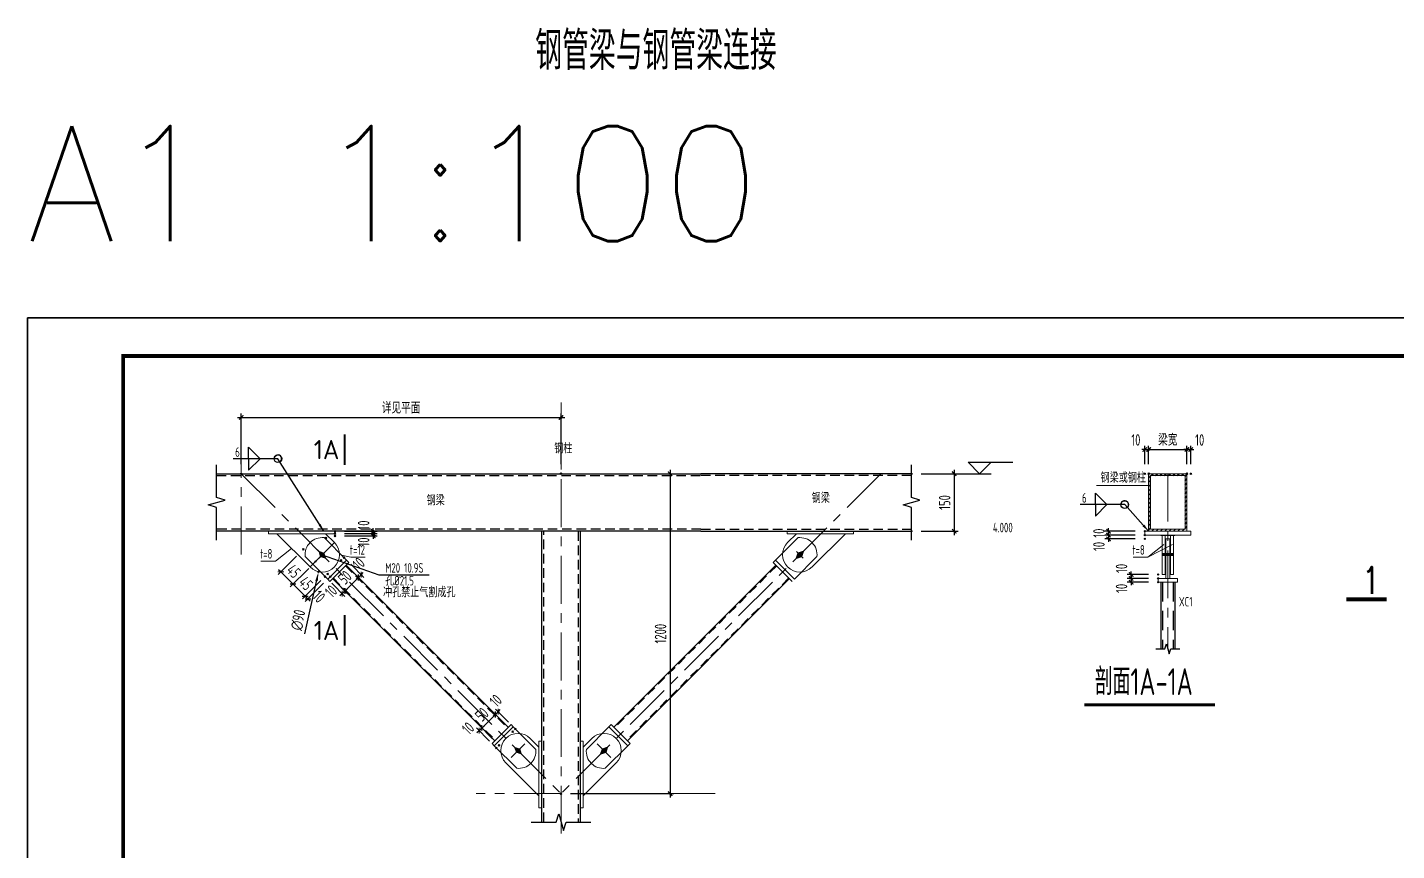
# Model space of a CAD drawing. Extents: x 498328 to 716449, y -893371 to -467753.
# Drawn here: x 526627 to 562363, y -776390 to -754907 of the extents above; entities that cross this region are included whole.
import ezdxf
from ezdxf.enums import TextEntityAlignment as Align

# ---------------------------------------------------------------- set-up
doc = ezdxf.new("R2010")
doc.units = 0
doc.header["$LTSCALE"] = 1000
doc.header["$PDMODE"] = 35
doc.header["$PDSIZE"] = 20
for name, pattern in [('2', [0.375, 0.25, -0.125]), ('CENTER', [2, 1.25, -0.25, 0.25, -0.25]), ('DASHED', [0.75, 0.5, -0.25])]:
    doc.linetypes.add(name, pattern=pattern)
doc.layers.get('0').update_dxf_attribs({"linetype": 'CONTINUOUS'})
for name, color, linetype in [('1轮廓实线层', 7, 'CONTINUOUS'), ('AXIS', 251, 'CENTER'), ('DIM', 3, 'CONTINUOUS'), ('DIM_LEAD', 3, 'CONTINUOUS'), ('HATCH', 252, 'CONTINUOUS'), ('NUM', 7, 'CONTINUOUS'), ('PUB_TEXT', 7, 'CONTINUOUS'), ('PUB_TITLE', 4, 'CONTINUOUS'), ('SD_NAME_TOPC', 7, 'CONTINUOUS'), ('STGJ_BOLT_THIN', 9, 'CONTINUOUS'), ('STXT_HF', 7, 'CONTINUOUS'), ('STXT_XG_END_THIN', 2, 'CONTINUOUS'), ('STXT_XG_THIN', 2, 'CONTINUOUS'), ('STXT_XG_TNDSH', 6, 'DASHED'), ('THICK', 6, 'CONTINUOUS'), ('THIN', 7, 'CONTINUOUS')]:
    doc.layers.add(name, color=color, linetype=linetype)
doc.layers.add('22', color=7, linetype='CONTINUOUS', plot=False)
doc.layers.add('STXT_HF_TEXT', color=7, linetype='CONTINUOUS', lineweight=0)
doc.layers.add('钢梁', color=141, linetype='CONTINUOUS', lineweight=18)
doc.layers.add('yichutu', color=7, linetype='CONTINUOUS', true_color=0xffffff, plot=False)
doc.styles.add('HZTXT', font='txt.shx', dxfattribs={"bigfont": 'HZTXT'})
doc.styles.get("Standard").update_dxf_attribs({"font": 'txt', "width": 0.75})
doc.styles.add('TSSD-REIN', font='tssdeng.shx', dxfattribs={"width": 0.7, "bigfont": 'tssdchn.shx'})
doc.styles.add('TSSD_DIMENSION', font='Tssdeng.shx', dxfattribs={"width": 0.7, "bigfont": 'hztxt.shx'})
doc.styles.add('TSSD_LABEL', font='Tssdeng.shx', dxfattribs={"width": 0.7, "bigfont": 'hztxt.shx'})
doc.styles.add('TSSD_NORM', font='Tssdeng.shx', dxfattribs={"width": 0.7, "bigfont": 'hztxt.shx'})
doc.styles.add('TSSD_REIN', font='Tssdeng.shx', dxfattribs={"width": 0.7, "bigfont": 'hztxt.shx'})
doc.dimstyles.new('TSAN_10_100', dxfattribs={"dimtxt": 300, "dimasz": 100, "dimexe": 50, "dimexo": 250, "dimgap": 100, "dimtad": 2, "dimlfac": 0.1, "dimzin": 0, "dimdsep": 46, "dimtxsty": 'TSSD_DIMENSION', "dimblk": 'CLOSEDBLANK', "dimblk1": 'CLOSEDBLANK', "dimblk2": 'CLOSEDBLANK', "dimcen": 0, "dimdle": 100, "dimclrt": 7, "dimadec": 0, "dimazin": 0, "dimtfac": 1, "dimtdec": 0, "dimtix": 1, "dimtmove": 2, "dimatfit": 3, "dimldrblk": 'CLOSEDBLANK', "dimfxl": 0, "dimtolj": 1, "dimtzin": 0, "dimarcsym": 0})
doc.dimstyles.new('TSSD_10_100', dxfattribs={"dimtxt": 300, "dimasz": 80, "dimexe": 100, "dimexo": 250, "dimgap": 100, "dimtad": 1, "dimdec": 0, "dimlfac": 0.1, "dimzin": 0, "dimdsep": 46, "dimtxsty": 'TSSD_DIMENSION', "dimblk": 'ARCHTICK', "dimcen": 0, "dimdle": 100, "dimclrt": 7, "dimadec": 0, "dimazin": 0, "dimtfac": 1, "dimtdec": 0, "dimtix": 1, "dimtmove": 2, "dimatfit": 3, "dimldrblk": 'ARCHTICK', "dimfxl": 0, "dimtolj": 1, "dimtzin": 0, "dimarcsym": 0})
doc.dimstyles.new('TSSD_LEADER_STYLE_200.0', dxfattribs={"dimtxt": 0.18, "dimasz": 200, "dimexe": 0.18, "dimexo": 0.0625, "dimgap": 0.09, "dimtad": 0, "dimtih": 1, "dimtoh": 1, "dimdec": 4, "dimzin": 0, "dimdsep": 46, "dimtxsty": 'Standard', "dimcen": 0.09, "dimadec": 0, "dimazin": 0, "dimtfac": 1, "dimtdec": 4, "dimtofl": 0, "dimtmove": 0, "dimatfit": 3, "dimfxl": 0, "dimtolj": 1, "dimtzin": 0, "dimarcsym": 0})

# ---------------------------------------------------------------- blocks, each defined once
blk = doc.blocks.new('_ARCHTICK')
at = {"color": 0, "const_width": 0.4}
blk.add_lwpolyline([(-0.71, -0.71), (0.71, 0.71)], dxfattribs=at)
blk = doc.blocks.new('*D316')
at = {"layer": '22', "color": 0, "transparency": 16777216}
for p in [(549703, -766555), (549703, -768055), (550817, -768055)]:
    blk.add_point(p, dxfattribs=at)
at = {"layer": 'DIM', "color": 0, "lineweight": -2, "transparency": 16777216}
for p, q in [((550817, -766455), (550817, -768155)), ((549953, -766555), (550917, -766555)), ((549953, -768055), (550917, -768055))]:
    blk.add_line(p, q, dxfattribs=at)
at = {"layer": 'DIM', "color": 0, "lineweight": -2, "transparency": 16777216, "xscale": 80, "yscale": 80, "zscale": 80}
for p, rotation in [((550817, -766555), 90), ((550817, -768055), 270)]:
    blk.add_blockref('_ARCHTICK', p, dxfattribs=dict(at, rotation=rotation))
at = {"layer": 'DIM', "color": 7, "transparency": 16777216, "insert": (550567, -767305), "char_height": 300, "attachment_point": 5, "rotation": 90, "style": 'TSSD_DIMENSION'}
blk.add_mtext('\\A1;150', dxfattribs=at)
blk = doc.blocks.new('*D321')
at = {"layer": '22', "color": 0, "transparency": 16777216}
for p in [(540556, -766555), (540556, -774903), (543402, -774903)]:
    blk.add_point(p, dxfattribs=at)
at = {"layer": 'DIM', "color": 0, "lineweight": -2, "transparency": 16777216}
for p, q in [((543402, -766455), (543402, -775003)), ((540806, -766555), (543502, -766555)), ((540806, -774903), (543502, -774903))]:
    blk.add_line(p, q, dxfattribs=at)
at = {"layer": 'DIM', "color": 0, "lineweight": -2, "transparency": 16777216, "xscale": 80, "yscale": 80, "zscale": 80}
for p, rotation in [((543402, -766555), 90), ((543402, -774903), 270)]:
    blk.add_blockref('_ARCHTICK', p, dxfattribs=dict(at, rotation=rotation))
at = {"layer": 'DIM', "color": 7, "transparency": 16777216, "insert": (543152, -770729), "char_height": 300, "attachment_point": 5, "rotation": 90, "style": 'TSSD_DIMENSION'}
blk.add_mtext('\\A1;1200', dxfattribs=at)
blk = doc.blocks.new('*D322')
at = {"layer": '22', "color": 0, "transparency": 16777216}
for p in [(534394, -769236), (534465, -769166), (534914, -769615)]:
    blk.add_point(p, dxfattribs=at)
at = {"layer": 'DIM', "color": 0, "lineweight": -2, "transparency": 16777216}
for p, q in [((534641, -769342), (534984, -769685)), ((534571, -769413), (534914, -769756)), ((534843, -769685), (534786, -769742)), ((534843, -769685), (534914, -769615)), ((534914, -769615), (534970, -769558))]:
    blk.add_line(p, q, dxfattribs=at)
at = {"layer": 'DIM', "color": 0, "lineweight": -2, "transparency": 16777216, "xscale": 80, "yscale": 80, "zscale": 80}
for p, rotation in [((534843, -769685), 45.00000000004717), ((534914, -769615), 225.0000000000472)]:
    blk.add_blockref('_ARCHTICK', p, dxfattribs=dict(at, rotation=rotation))
at = {"layer": 'DIM', "color": 7, "transparency": 16777216, "insert": (534552, -769623), "char_height": 300, "attachment_point": 5, "rotation": 45, "style": 'TSSD_DIMENSION'}
blk.add_mtext('\\A1;10', dxfattribs=at)
blk = doc.blocks.new('*D323')
at = {"layer": '22', "color": 0, "transparency": 16777216}
for p in [(534818, -768812), (534465, -769166), (535267, -769261)]:
    blk.add_point(p, dxfattribs=at)
at = {"layer": 'DIM', "color": 0, "lineweight": -2, "transparency": 16777216}
for p, q in [((534995, -768989), (535338, -769332)), ((534641, -769342), (534984, -769685)), ((534843, -769685), (535338, -769190))]:
    blk.add_line(p, q, dxfattribs=at)
at = {"layer": 'DIM', "color": 0, "lineweight": -2, "transparency": 16777216, "xscale": 80, "yscale": 80, "zscale": 80}
for p, rotation in [((535267, -769261), 45.00000000001886), ((534914, -769615), 225.0000000000188)]:
    blk.add_blockref('_ARCHTICK', p, dxfattribs=dict(at, rotation=rotation))
at = {"layer": 'DIM', "color": 7, "transparency": 16777216, "insert": (534914, -769261), "char_height": 300, "attachment_point": 5, "rotation": 45, "style": 'TSSD_DIMENSION'}
blk.add_mtext('\\A1;50', dxfattribs=at)
blk = doc.blocks.new('*D324')
at = {"layer": '22', "color": 0, "transparency": 16777216}
for p in [(534818, -768812), (534889, -768741), (535338, -769190)]:
    blk.add_point(p, dxfattribs=at)
at = {"layer": 'DIM', "color": 0, "lineweight": -2, "transparency": 16777216}
for p, q in [((534995, -768989), (535338, -769332)), ((535066, -768918), (535409, -769261)), ((535267, -769261), (535211, -769318)), ((535267, -769261), (535338, -769190)), ((535338, -769190), (535395, -769134))]:
    blk.add_line(p, q, dxfattribs=at)
at = {"layer": 'DIM', "color": 0, "lineweight": -2, "transparency": 16777216, "xscale": 80, "yscale": 80, "zscale": 80}
for p, rotation in [((535267, -769261), 45), ((535338, -769190), 225)]:
    blk.add_blockref('_ARCHTICK', p, dxfattribs=dict(at, rotation=rotation))
at = {"layer": 'DIM', "color": 7, "transparency": 16777216, "insert": (535275, -768900), "char_height": 300, "attachment_point": 5, "rotation": 45, "style": 'TSSD_DIMENSION'}
blk.add_mtext('\\A1;10', dxfattribs=at)
blk = doc.blocks.new('*D326')
at = {"layer": '22', "color": 0, "transparency": 16777216}
for p in [(538489, -773190), (538938, -773639), (538868, -773710)]:
    blk.add_point(p, dxfattribs=at)
at = {"layer": 'DIM', "color": 0, "lineweight": -2, "transparency": 16777216}
for p, q in [((538691, -773533), (538348, -773190)), ((538419, -773261), (538362, -773317)), ((538762, -773462), (538419, -773119)), ((538419, -773261), (538489, -773190)), ((538489, -773190), (538546, -773134))]:
    blk.add_line(p, q, dxfattribs=at)
at = {"layer": 'DIM', "color": 0, "lineweight": -2, "transparency": 16777216, "xscale": 80, "yscale": 80, "zscale": 80}
for p, rotation in [((538419, -773261), 45.00000000004717), ((538489, -773190), 225.0000000000472)]:
    blk.add_blockref('_ARCHTICK', p, dxfattribs=dict(at, rotation=rotation))
at = {"layer": 'DIM', "color": 7, "transparency": 16777216, "insert": (538128, -773198), "char_height": 300, "attachment_point": 5, "rotation": 45, "style": 'TSSD_DIMENSION'}
blk.add_mtext('\\A1;10', dxfattribs=at)
blk = doc.blocks.new('*D327')
at = {"layer": '22', "color": 0, "transparency": 16777216}
for p in [(538843, -772837), (539292, -773286), (538938, -773639)]:
    blk.add_point(p, dxfattribs=at)
at = {"layer": 'DIM', "color": 0, "lineweight": -2, "transparency": 16777216}
for p, q in [((538419, -773261), (538914, -772766)), ((539115, -773109), (538772, -772766)), ((538762, -773462), (538419, -773119))]:
    blk.add_line(p, q, dxfattribs=at)
at = {"layer": 'DIM', "color": 0, "lineweight": -2, "transparency": 16777216, "xscale": 80, "yscale": 80, "zscale": 80}
for p, rotation in [((538843, -772837), 45.00000000003773), ((538489, -773190), 225.0000000000377)]:
    blk.add_blockref('_ARCHTICK', p, dxfattribs=dict(at, rotation=rotation))
at = {"layer": 'DIM', "color": 7, "transparency": 16777216, "insert": (538489, -772837), "char_height": 300, "attachment_point": 5, "rotation": 45, "style": 'TSSD_DIMENSION'}
blk.add_mtext('\\A1;50', dxfattribs=at)
blk = doc.blocks.new('*D325')
at = {"layer": '22', "color": 0, "transparency": 16777216}
for p in [(538914, -772766), (539292, -773286), (539363, -773215)]:
    blk.add_point(p, dxfattribs=at)
at = {"layer": 'DIM', "color": 0, "lineweight": -2, "transparency": 16777216}
for p, q in [((539115, -773109), (538772, -772766)), ((538843, -772837), (538786, -772893)), ((539186, -773038), (538843, -772695)), ((538843, -772837), (538914, -772766)), ((538914, -772766), (538970, -772709))]:
    blk.add_line(p, q, dxfattribs=at)
at = {"layer": 'DIM', "color": 0, "lineweight": -2, "transparency": 16777216, "xscale": 80, "yscale": 80, "zscale": 80}
for p, rotation in [((538843, -772837), 45), ((538914, -772766), 225)]:
    blk.add_blockref('_ARCHTICK', p, dxfattribs=dict(at, rotation=rotation))
at = {"layer": 'DIM', "color": 7, "transparency": 16777216, "insert": (538851, -772475), "char_height": 300, "attachment_point": 5, "rotation": 45, "style": 'TSSD_DIMENSION'}
blk.add_mtext('\\A1;10', dxfattribs=at)
blk = doc.blocks.new('*D328')
at = {"layer": '22', "color": 0, "transparency": 16777216}
for p in [(534655, -768119), (534655, -768176), (535654, -768119)]:
    blk.add_point(p, dxfattribs=at)
at = {"layer": 'DIM', "color": 0, "lineweight": -2, "transparency": 16777216}
for p, q in [((534905, -768119), (535754, -768119)), ((534905, -768176), (535754, -768176)), ((535654, -768119), (535654, -768039)), ((535654, -768176), (535654, -768119)), ((535654, -768176), (535654, -768256))]:
    blk.add_line(p, q, dxfattribs=at)
at = {"layer": 'DIM', "color": 0, "lineweight": -2, "transparency": 16777216, "xscale": 80, "yscale": 80, "zscale": 80}
for p, rotation in [((535654, -768119), 270), ((535654, -768176), 90)]:
    blk.add_blockref('_ARCHTICK', p, dxfattribs=dict(at, rotation=rotation))
at = {"layer": 'DIM', "color": 7, "transparency": 16777216, "insert": (535404, -768337), "char_height": 300, "attachment_point": 5, "rotation": 90, "style": 'TSSD_DIMENSION'}
blk.add_mtext('\\A1;10', dxfattribs=at)
blk = doc.blocks.new('*D329')
at = {"layer": '22', "color": 0, "transparency": 16777216}
for p in [(540556, -765086), (532208, -766555), (540556, -766555)]:
    blk.add_point(p, dxfattribs=at)
at = {"layer": 'DIM', "color": 0, "lineweight": -2, "transparency": 16777216}
for p, q in [((532108, -765086), (540656, -765086)), ((532208, -766305), (532208, -764986)), ((540556, -766305), (540556, -764986))]:
    blk.add_line(p, q, dxfattribs=at)
at = {"layer": 'DIM', "color": 0, "lineweight": -2, "transparency": 16777216, "xscale": 80, "yscale": 80, "zscale": 80, "rotation": 180}
blk.add_blockref('_ARCHTICK', (532208, -765086), dxfattribs=at)
at = {"layer": 'DIM', "color": 0, "lineweight": -2, "transparency": 16777216, "xscale": 80, "yscale": 80, "zscale": 80}
blk.add_blockref('_ARCHTICK', (540556, -765086), dxfattribs=at)
at = {"layer": 'DIM', "color": 7, "transparency": 16777216, "insert": (536382, -764836), "char_height": 300, "attachment_point": 5, "style": 'TSSD_DIMENSION'}
blk.add_mtext('\\A1;详见平面', dxfattribs=at)
blk = doc.blocks.new('*D330')
at = {"layer": '22', "color": 0, "transparency": 16777216}
for p in [(533828, -768529), (534146, -768847), (533560, -769434)]:
    blk.add_point(p, dxfattribs=at)
at = {"layer": 'DIM', "color": 0, "lineweight": -2, "transparency": 16777216}
for p, q in [((533651, -768706), (533171, -769186)), ((533970, -769024), (533489, -769504)), ((533242, -769116), (533185, -769059)), ((533242, -769116), (533560, -769434)), ((533560, -769434), (533617, -769490))]:
    blk.add_line(p, q, dxfattribs=at)
at = {"layer": 'DIM', "color": 0, "lineweight": -2, "transparency": 16777216, "xscale": 80, "yscale": 80, "zscale": 80}
for p, rotation in [((533242, -769116), 314.9999999999895), ((533560, -769434), 134.9999999999895)]:
    blk.add_blockref('_ARCHTICK', p, dxfattribs=dict(at, rotation=rotation))
at = {"layer": 'DIM', "color": 7, "transparency": 16777216, "insert": (533578, -769098), "char_height": 300, "attachment_point": 5, "rotation": 315, "style": 'TSSD_DIMENSION'}
blk.add_mtext('\\A1;45', dxfattribs=at)
blk = doc.blocks.new('*D331')
at = {"layer": '22', "color": 0, "transparency": 16777216}
for p in [(534146, -768847), (534465, -769166), (533878, -769752)]:
    blk.add_point(p, dxfattribs=at)
at = {"layer": 'DIM', "color": 0, "lineweight": -2, "transparency": 16777216}
for p, q in [((533970, -769024), (533489, -769504)), ((533560, -769434), (533503, -769377)), ((534288, -769342), (533808, -769823)), ((533560, -769434), (533878, -769752)), ((533878, -769752), (533935, -769809))]:
    blk.add_line(p, q, dxfattribs=at)
at = {"layer": 'DIM', "color": 0, "lineweight": -2, "transparency": 16777216, "xscale": 80, "yscale": 80, "zscale": 80}
for p, rotation in [((533560, -769434), 314.9999999996255), ((533878, -769752), 134.9999999996255)]:
    blk.add_blockref('_ARCHTICK', p, dxfattribs=dict(at, rotation=rotation))
at = {"layer": 'DIM', "color": 7, "transparency": 16777216, "insert": (533896, -769416), "char_height": 300, "attachment_point": 5, "rotation": 315, "style": 'TSSD_DIMENSION'}
blk.add_mtext('\\A1;45', dxfattribs=at)
blk = doc.blocks.new('_CLOSEDBLANK')
at = {"color": 0}
blk.add_lwpolyline([(0, 0, 0, 0.658, 0), (-2.5, 0, 0.658, 0.658, 0)], format="xyseb", dxfattribs=at)
blk = doc.blocks.new('*D332')
at = {"layer": '22', "color": 0, "transparency": 16777216}
for p in [(534420, -768231), (534227, -769110)]:
    blk.add_point(p, dxfattribs=at)
at = {"layer": 'DIM', "color": 0, "lineweight": -2, "transparency": 16777216}
blk.add_line((533871, -770733), (534205, -769208), dxfattribs=at)
at = {"layer": 'DIM', "color": 0, "lineweight": -2, "transparency": 16777216, "xscale": 100, "yscale": 100, "zscale": 100, "rotation": 77.62754413371873}
blk.add_blockref('_CLOSEDBLANK', (534227, -769110), dxfattribs=at)
at = {"layer": 'DIM', "color": 7, "transparency": 16777216, "insert": (533694, -770373), "char_height": 300, "attachment_point": 5, "rotation": 77.6275, "style": 'TSSD_DIMENSION'}
blk.add_mtext('\\A1;∅90', dxfattribs=at)
blk = doc.blocks.new('*D333')
at = {"layer": '22', "color": 0, "transparency": 16777216}
for p in [(534655, -768055), (534655, -768119), (535654, -768055)]:
    blk.add_point(p, dxfattribs=at)
at = {"layer": 'DIM', "color": 0, "lineweight": -2, "transparency": 16777216}
for p, q in [((534905, -768055), (535754, -768055)), ((534905, -768119), (535754, -768119)), ((535654, -768055), (535654, -767975)), ((535654, -768119), (535654, -768055)), ((535654, -768119), (535654, -768199))]:
    blk.add_line(p, q, dxfattribs=at)
at = {"layer": 'DIM', "color": 0, "lineweight": -2, "transparency": 16777216, "xscale": 80, "yscale": 80, "zscale": 80}
for p, rotation in [((535654, -768055), 270), ((535654, -768119), 90)]:
    blk.add_blockref('_ARCHTICK', p, dxfattribs=dict(at, rotation=rotation))
at = {"layer": 'DIM', "color": 7, "transparency": 16777216, "insert": (535404, -767894), "char_height": 300, "attachment_point": 5, "rotation": 90, "style": 'TSSD_DIMENSION'}
blk.add_mtext('\\A1;10', dxfattribs=at)
blk = doc.blocks.new('*D334')
at = {"layer": '22', "color": 0, "transparency": 16777216}
for p in [(534465, -769166), (534535, -769236), (533949, -769823)]:
    blk.add_point(p, dxfattribs=at)
at = {"layer": 'DIM', "color": 0, "lineweight": -2, "transparency": 16777216}
for p, q in [((534288, -769342), (533808, -769823)), ((533878, -769752), (533822, -769695)), ((534359, -769413), (533878, -769893)), ((533878, -769752), (533949, -769823)), ((533949, -769823), (534006, -769879))]:
    blk.add_line(p, q, dxfattribs=at)
at = {"layer": 'DIM', "color": 0, "lineweight": -2, "transparency": 16777216, "xscale": 80, "yscale": 80, "zscale": 80}
for p, rotation in [((533878, -769752), 314.9999999996255), ((533949, -769823), 134.9999999996255)]:
    blk.add_blockref('_ARCHTICK', p, dxfattribs=dict(at, rotation=rotation))
at = {"layer": 'DIM', "color": 7, "transparency": 16777216, "insert": (534240, -769760), "char_height": 300, "attachment_point": 5, "rotation": 315, "style": 'TSSD_DIMENSION'}
blk.add_mtext('\\A1;10', dxfattribs=at)
blk = doc.blocks.new('_WELD003')
at = {"color": 0, "linetype": 'ByBlock'}
blk.add_circle((0, 0), 0.5, dxfattribs=at)
blk = doc.blocks.new('_WELD004')
at = {"color": 0, "linetype": 'ByBlock'}
for p, q in [((0, 1), (1, 0)), ((0, 0), (0, 1))]:
    blk.add_line(p, q, dxfattribs=at)
blk = doc.blocks.new('*D337')
at = {"layer": '22', "color": 0, "transparency": 16777216}
for p in [(554844, -768155), (555791, -768055), (555791, -768155)]:
    blk.add_point(p, dxfattribs=at)
at = {"layer": 'DIM', "color": 0, "lineweight": -2, "transparency": 16777216}
for p, q in [((555541, -768055), (554744, -768055)), ((555541, -768155), (554744, -768155)), ((554844, -768055), (554844, -767975)), ((554844, -768055), (554844, -768155)), ((554844, -768155), (554844, -768235))]:
    blk.add_line(p, q, dxfattribs=at)
at = {"layer": 'DIM', "color": 0, "lineweight": -2, "transparency": 16777216, "xscale": 80, "yscale": 80, "zscale": 80}
for p, rotation in [((554844, -768055), 270), ((554844, -768155), 90)]:
    blk.add_blockref('_ARCHTICK', p, dxfattribs=dict(at, rotation=rotation))
at = {"layer": 'DIM', "color": 7, "transparency": 16777216, "insert": (554594, -768105), "char_height": 300, "attachment_point": 5, "rotation": 90, "style": 'TSSD_DIMENSION'}
blk.add_mtext('\\A1;10', dxfattribs=at)
blk = doc.blocks.new('*D338')
at = {"layer": '22', "color": 0, "transparency": 16777216}
for p in [(554844, -768255), (555791, -768155), (555791, -768255)]:
    blk.add_point(p, dxfattribs=at)
at = {"layer": 'DIM', "color": 0, "lineweight": -2, "transparency": 16777216}
for p, q in [((555541, -768155), (554744, -768155)), ((555541, -768255), (554744, -768255)), ((554844, -768155), (554844, -768075)), ((554844, -768155), (554844, -768255)), ((554844, -768255), (554844, -768335))]:
    blk.add_line(p, q, dxfattribs=at)
at = {"layer": 'DIM', "color": 0, "lineweight": -2, "transparency": 16777216, "xscale": 80, "yscale": 80, "zscale": 80}
for p, rotation in [((554844, -768155), 270), ((554844, -768255), 90)]:
    blk.add_blockref('_ARCHTICK', p, dxfattribs=dict(at, rotation=rotation))
at = {"layer": 'DIM', "color": 7, "transparency": 16777216, "insert": (554594, -768452), "char_height": 300, "attachment_point": 5, "rotation": 90, "style": 'TSSD_DIMENSION'}
blk.add_mtext('\\A1;10', dxfattribs=at)
blk = doc.blocks.new('*D339')
at = {"layer": '22', "color": 0, "transparency": 16777216}
for p in [(556891, -765923), (555891, -766555), (556891, -766555)]:
    blk.add_point(p, dxfattribs=at)
at = {"layer": 'DIM', "color": 0, "lineweight": -2, "transparency": 16777216}
for p, q in [((555891, -766305), (555891, -765823)), ((556891, -766305), (556891, -765823)), ((555791, -765923), (556991, -765923))]:
    blk.add_line(p, q, dxfattribs=at)
at = {"layer": 'DIM', "color": 0, "lineweight": -2, "transparency": 16777216, "xscale": 80, "yscale": 80, "zscale": 80, "rotation": 180}
blk.add_blockref('_ARCHTICK', (555891, -765923), dxfattribs=at)
at = {"layer": 'DIM', "color": 0, "lineweight": -2, "transparency": 16777216, "xscale": 80, "yscale": 80, "zscale": 80}
blk.add_blockref('_ARCHTICK', (556891, -765923), dxfattribs=at)
at = {"layer": 'DIM', "color": 7, "transparency": 16777216, "insert": (556391, -765673), "char_height": 300, "attachment_point": 5, "style": 'TSSD_DIMENSION'}
blk.add_mtext('\\A1;梁宽', dxfattribs=at)
blk = doc.blocks.new('*D340')
at = {"layer": '22', "color": 0, "transparency": 16777216}
for p in [(555891, -765923), (555791, -766555), (555891, -766555)]:
    blk.add_point(p, dxfattribs=at)
at = {"layer": 'DIM', "color": 0, "lineweight": -2, "transparency": 16777216}
for p, q in [((555791, -766305), (555791, -765823)), ((555891, -766305), (555891, -765823)), ((555791, -765923), (555711, -765923)), ((555791, -765923), (555891, -765923)), ((555891, -765923), (555971, -765923))]:
    blk.add_line(p, q, dxfattribs=at)
at = {"layer": 'DIM', "color": 0, "lineweight": -2, "transparency": 16777216, "xscale": 80, "yscale": 80, "zscale": 80}
blk.add_blockref('_ARCHTICK', (555791, -765923), dxfattribs=at)
at = {"layer": 'DIM', "color": 0, "lineweight": -2, "transparency": 16777216, "xscale": 80, "yscale": 80, "zscale": 80, "rotation": 180}
blk.add_blockref('_ARCHTICK', (555891, -765923), dxfattribs=at)
at = {"layer": 'DIM', "color": 7, "transparency": 16777216, "insert": (555558, -765673), "char_height": 300, "attachment_point": 5, "style": 'TSSD_DIMENSION'}
blk.add_mtext('\\A1;10', dxfattribs=at)
blk = doc.blocks.new('*D341')
at = {"layer": '22', "color": 0, "transparency": 16777216}
for p in [(556891, -765923), (556891, -766555), (556991, -766555)]:
    blk.add_point(p, dxfattribs=at)
at = {"layer": 'DIM', "color": 0, "lineweight": -2, "transparency": 16777216}
for p, q in [((556891, -766305), (556891, -765823)), ((556991, -766305), (556991, -765823)), ((556891, -765923), (556811, -765923)), ((556991, -765923), (556891, -765923)), ((556991, -765923), (557071, -765923))]:
    blk.add_line(p, q, dxfattribs=at)
at = {"layer": 'DIM', "color": 0, "lineweight": -2, "transparency": 16777216, "xscale": 80, "yscale": 80, "zscale": 80}
blk.add_blockref('_ARCHTICK', (556891, -765923), dxfattribs=at)
at = {"layer": 'DIM', "color": 0, "lineweight": -2, "transparency": 16777216, "xscale": 80, "yscale": 80, "zscale": 80, "rotation": 180}
blk.add_blockref('_ARCHTICK', (556991, -765923), dxfattribs=at)
at = {"layer": 'DIM', "color": 7, "transparency": 16777216, "insert": (557224, -765673), "char_height": 300, "attachment_point": 5, "style": 'TSSD_DIMENSION'}
blk.add_mtext('\\A1;10', dxfattribs=at)
blk = doc.blocks.new('*D335')
at = {"layer": '22', "color": 0, "transparency": 16777216}
for p in [(555434, -769386), (556141, -769286), (556141, -769386)]:
    blk.add_point(p, dxfattribs=at)
at = {"layer": 'DIM', "color": 0, "lineweight": -2, "transparency": 16777216}
for p, q in [((555891, -769286), (555334, -769286)), ((555891, -769386), (555334, -769386)), ((555434, -769286), (555434, -769206)), ((555434, -769286), (555434, -769386)), ((555434, -769386), (555434, -769466))]:
    blk.add_line(p, q, dxfattribs=at)
at = {"layer": 'DIM', "color": 0, "lineweight": -2, "transparency": 16777216, "xscale": 80, "yscale": 80, "zscale": 80}
for p, rotation in [((555434, -769286), 270), ((555434, -769386), 90)]:
    blk.add_blockref('_ARCHTICK', p, dxfattribs=dict(at, rotation=rotation))
at = {"layer": 'DIM', "color": 7, "transparency": 16777216, "insert": (555184, -769547), "char_height": 300, "attachment_point": 5, "rotation": 90, "style": 'TSSD_DIMENSION'}
blk.add_mtext('\\A1;10', dxfattribs=at)
blk = doc.blocks.new('*D336')
at = {"layer": '22', "color": 0, "transparency": 16777216}
for p in [(555434, -769286), (556141, -769186), (556141, -769286)]:
    blk.add_point(p, dxfattribs=at)
at = {"layer": 'DIM', "color": 0, "lineweight": -2, "transparency": 16777216}
for p, q in [((555891, -769186), (555334, -769186)), ((555891, -769286), (555334, -769286)), ((555434, -769186), (555434, -769106)), ((555434, -769186), (555434, -769286)), ((555434, -769286), (555434, -769366))]:
    blk.add_line(p, q, dxfattribs=at)
at = {"layer": 'DIM', "color": 0, "lineweight": -2, "transparency": 16777216, "xscale": 80, "yscale": 80, "zscale": 80}
for p, rotation in [((555434, -769186), 270), ((555434, -769286), 90)]:
    blk.add_blockref('_ARCHTICK', p, dxfattribs=dict(at, rotation=rotation))
at = {"layer": 'DIM', "color": 7, "transparency": 16777216, "insert": (555184, -769025), "char_height": 300, "attachment_point": 5, "rotation": 90, "style": 'TSSD_DIMENSION'}
blk.add_mtext('\\A1;10', dxfattribs=at)
blk = doc.blocks.new('yct-841-594-84100-59400-100-1000.0')
at = {"layer": 'yichutu', "color": 7, "true_color": 0xffffff}
blk.add_lwpolyline([(0, 0), (0, 59400), (84100, 59400), (84100, 0)], close=True, dxfattribs=at)
at = {"layer": 'yichutu', "color": 7, "true_color": 0xffffff, "style": 'HZTXT'}
blk.add_text('A1 1:100', height=3000, dxfattribs=at).set_placement((0, 61400))

msp = doc.modelspace()

# ---------------------------------------------------------------- hatches: boundary and pattern name
at = {"layer": 'HATCH'}
h = msp.add_hatch(dxfattribs=at)
h.set_pattern_fill('METAL', color=256, scale=20, style=0)
h.set_pattern_definition([(45, (-542800.07, 734414.435), (-56.5685425, 56.5685425), [])])
h.paths.add_polyline_path([(556891, -766554.9), (555891, -766554.9), (555891, -768054.9), (556891, -768054.9)])
h.paths.add_polyline_path([(555941, -766604.9), (556841, -766604.9), (556841, -768004.9), (555941, -768004.9)], flags=16)
at = {"layer": 'STGJ_BOLT_THIN'}
for points in [[(534408.1, -768755.4), (534280.8, -768713), (534238.4, -768585.7), (534365.6, -768628.2)], [(546703.1, -768755.4), (546830.4, -768713), (546872.8, -768585.7), (546745.5, -768628.2)], [(539348.5, -773695.8), (539390.9, -773823.1), (539518.2, -773865.5), (539475.7, -773738.3)], [(541762.7, -773695.8), (541720.2, -773823.1), (541593, -773865.5), (541635.4, -773738.3)]]:
    msp.add_hatch(color=256, dxfattribs=at).paths.add_polyline_path(points)

# ---------------------------------------------------------------- linework, layer by layer
at = {"const_width": 100}
msp.add_lwpolyline([(561055.2, -769834.3), (562103.1, -769834.3)], dxfattribs=at)
at = {"layer": '1轮廓实线层', "color": 4}
for p, q in [((531565, -766554.9), (544207.5, -766554.9)), ((549703, -766554.9), (544207.5, -766554.9)), ((555891, -766554.9), (555891, -768054.9)), ((544207.5, -768054.9), (531565, -768054.9)), ((534959.6, -768812), (534370.7, -768223.1)), ((544207.5, -768054.9), (549703, -768054.9)), ((546151.5, -768812), (546740.4, -768223.1)), ((534464.6, -769307), (533875.7, -768718.1)), ((534945.5, -768939.3), (539178.8, -773172.6)), ((546165.7, -768939.3), (541932.4, -773172.6)), ((546646.5, -769307), (547235.4, -768718.1)), ((538825.2, -773526.1), (534591.9, -769292.8)), ((542285.9, -773526.1), (546519.2, -769292.8)), ((539306, -773158.4), (539894.9, -773747.4)), ((541805.1, -773158.4), (541216.2, -773747.4)), ((538811.1, -773653.4), (539400, -774242.3)), ((542300.1, -773653.4), (541711.2, -774242.3))]:
    msp.add_line(p, q, dxfattribs=at)
at = {"layer": '1轮廓实线层', "color": 4, "linetype": '2'}
for p, q in [((531565, -766604.9), (544207.5, -766604.9)), ((549703, -766604.9), (544207.5, -766604.9)), ((555891, -766604.9), (555891, -768004.9)), ((544207.5, -768004.9), (531565, -768004.9)), ((544207.5, -768004.9), (549703, -768004.9)), ((534927.8, -768957), (539161.1, -773190.3)), ((546183.3, -768957), (541950.1, -773190.3)), ((534609.6, -769275.2), (538842.9, -773508.5)), ((546501.5, -769275.2), (542268.3, -773508.5))]:
    msp.add_line(p, q, dxfattribs=at)
at = {"layer": '1轮廓实线层', "color": 4, "lineweight": 20}
for points in [[(556891, -766554.9), (556891, -768054.9), (555891, -768054.9), (555891, -766554.9)], [(556841, -766604.9), (556841, -768004.9), (555941, -768004.9), (555941, -766604.9)]]:
    msp.add_lwpolyline(points, close=True, dxfattribs=at)
at = {"layer": '1轮廓实线层', "color": 4}
for points in [[(540055.6, -775648.5), (540055.6, -768054.9)], [(541055.6, -768054.9), (541055.6, -775648.5)]]:
    msp.add_lwpolyline(points, dxfattribs=at)
at = {"layer": '1轮廓实线层', "color": 4, "linetype": '2'}
for points in [[(540105.6, -775648.5), (540105.6, -768054.9)], [(541005.6, -768054.9), (541005.6, -775648.5)]]:
    msp.add_lwpolyline(points, dxfattribs=at)
at = {"layer": 'AXIS', "lineweight": 20}
for p, q in [((540555.6, -764696.5), (540555.6, -776020.5)), ((532207.5, -765409.6), (532207.5, -768821.5)), ((532207.5, -766554.9), (540555.6, -774902.9)), ((548903.6, -766554.9), (540555.6, -774902.9)), ((556391, -766554.9), (556391, -771125.3)), ((534641.4, -768352.4), (534005, -768988.8)), ((539610.1, -773603.9), (539256.5, -773957.5)), ((541501, -773603.9), (541854.6, -773957.5)), ((544576.4, -774902.9), (538341.1, -774902.9))]:
    msp.add_line(p, q, dxfattribs=at)
at = {"layer": 'DIM_LEAD'}
for p, q in [((534323.2, -768670.6), (535801, -769190.5)), ((535801, -769190.5), (537110.4, -769190.5))]:
    msp.add_line(p, q, dxfattribs=at)
at = {"layer": 'PUB_TEXT', "lineweight": 15}
msp.add_line((554530, -766859.5), (555891, -766859.5), dxfattribs=at)
for points in [[(533520.9, -768504.6), (533101.5, -768832.5), (532720.5, -768832.5)], [(534825.6, -768678), (535065.9, -768730.6), (535446.9, -768730.6)], [(556290.2, -768402.8), (555870.9, -768730.6), (555489.9, -768730.6)], [(556518.2, -768402.8), (555870.9, -768730.6), (555717.9, -768730.6)]]:
    msp.add_lwpolyline(points, dxfattribs=at)
at = {"layer": 'PUB_TITLE'}
msp.add_lwpolyline([(526627.4, -821882.5), (610727.4, -821882.5), (610727.4, -762482.5), (526627.4, -762482.5)], close=True, dxfattribs=at)
at = {"layer": 'PUB_TITLE', "const_width": 100}
msp.add_lwpolyline([(529127.4, -820882.5), (609727.4, -820882.5), (609727.4, -763482.5), (529127.4, -763482.5)], close=True, dxfattribs=at)
at = {"layer": 'SD_NAME_TOPC', "const_width": 80}
msp.add_lwpolyline([(554212.4, -772583.5), (557619.7, -772583.5)], dxfattribs=at)
at = {"layer": 'STGJ_BOLT_THIN'}
for p, q in [((534450.5, -768797.9), (534195.9, -768543.3)), ((534238.4, -768585.7), (534280.8, -768713)), ((534238.4, -768585.7), (534365.6, -768628.2)), ((534238.4, -768755.4), (534408.1, -768585.7)), ((534408.1, -768755.4), (534365.6, -768628.2)), ((546660.6, -768797.9), (546915.2, -768543.3)), ((546872.8, -768755.4), (546703.1, -768585.7)), ((546703.1, -768755.4), (546745.5, -768628.2)), ((546872.8, -768585.7), (546745.5, -768628.2)), ((546872.8, -768585.7), (546830.4, -768713)), ((534408.1, -768755.4), (534280.8, -768713)), ((546703.1, -768755.4), (546830.4, -768713)), ((539306, -773653.4), (539560.6, -773908)), ((541805.1, -773653.4), (541550.5, -773908)), ((539348.5, -773695.8), (539390.9, -773823.1)), ((539348.5, -773695.8), (539475.7, -773738.3)), ((539348.5, -773865.5), (539518.2, -773695.8)), ((539518.2, -773865.5), (539390.9, -773823.1)), ((539518.2, -773865.5), (539475.7, -773738.3)), ((541762.7, -773865.5), (541593, -773695.8)), ((541593, -773865.5), (541635.4, -773738.3)), ((541593, -773865.5), (541720.2, -773823.1)), ((541762.7, -773695.8), (541635.4, -773738.3)), ((541762.7, -773695.8), (541720.2, -773823.1))]:
    msp.add_line(p, q, dxfattribs=at)
at = {"layer": 'STGJ_BOLT_THIN', "const_width": 80}
msp.add_lwpolyline([(556540, -768665.3), (556242, -768665.3)], dxfattribs=at)
at = {"layer": 'STXT_HF'}
for p, q in [((533164.9, -766164.6), (532000.9, -766164.6)), ((555265.9, -767360), (554101.9, -767360))]:
    msp.add_line(p, q, dxfattribs=at)
for centre in [(533164.9, -766164.6), (555265.9, -767360)]:
    msp.add_arc(centre, 100, 311.9778, 180, dxfattribs=at)
at = {"layer": 'STXT_XG_END_THIN'}
msp.add_line((556206, -768154.9), (556576, -768154.9), dxfattribs=at)
at = {"layer": 'STXT_XG_THIN'}
for p, q in [((556206, -769386.3), (556206, -771125.3)), ((556576, -769386.3), (556576, -771125.3))]:
    msp.add_line(p, q, dxfattribs=at)
at = {"layer": 'STXT_XG_TNDSH'}
for p, q in [((556251, -769386.3), (556251, -771125.3)), ((556531, -769386.3), (556531, -771125.3))]:
    msp.add_line(p, q, dxfattribs=at)
at = {"layer": 'THICK', "const_width": 50}
for points in [[(534908.5, -766326.1), (534908.5, -765526.1)], [(534908.5, -770243.7), (534908.5, -771043.7)]]:
    msp.add_lwpolyline(points, dxfattribs=at)
at = {"layer": 'THIN'}
for p, q in [((551479, -766554.9), (551179, -766254.9)), ((551179, -766254.9), (551779, -766254.9)), ((551479, -766554.9), (551779, -766254.9)), ((551779, -766254.9), (552344.4, -766254.9)), ((550532.7, -766554.9), (551779, -766554.9)), ((551479, -766554.9), (551479, -766554.9))]:
    msp.add_line(p, q, dxfattribs=at)
for points in [[(531565, -768284.9), (531565, -767434.9), (531345, -767364.9), (531785, -767244.9), (531565, -767174.9), (531565, -766324.9)], [(549703, -768284.9), (549703, -767434.9), (549483, -767364.9), (549923, -767244.9), (549703, -767174.9), (549703, -766324.9)], [(556077.3, -771125.3), (556314.1, -771125.3), (556355.5, -770995), (556426.6, -771255.5), (556468, -771125.3), (556704.8, -771125.3)], [(539775.6, -775648.5), (540425.6, -775648.5), (540495.6, -775428.5), (540615.6, -775868.5), (540685.6, -775648.5), (541335.6, -775648.5)]]:
    msp.add_lwpolyline(points, dxfattribs=at)
at = {"layer": '钢梁'}
for p, q in [((533135.7, -768119.5), (534005, -768988.8)), ((534641.4, -768352.4), (534408.5, -768119.5)), ((546469.7, -768352.4), (546702.6, -768119.5)), ((547975.4, -768119.5), (547106.1, -768988.8)), ((534959.6, -768812), (534464.6, -769307)), ((535016.2, -768868.6), (534521.2, -769363.6)), ((534959.6, -768812), (535016.2, -768868.6)), ((546151.5, -768812), (546095, -768868.6)), ((546095, -768868.6), (546589.9, -769363.6)), ((546151.5, -768812), (546646.5, -769307)), ((534521.2, -769363.6), (534464.6, -769307)), ((539249.5, -773101.9), (538754.5, -773596.8)), ((539306, -773158.4), (538811.1, -773653.4)), ((539306, -773158.4), (539249.5, -773101.9)), ((541805.1, -773158.4), (541861.7, -773101.9)), ((541805.1, -773158.4), (542300.1, -773653.4)), ((541861.7, -773101.9), (542356.6, -773596.8)), ((538754.5, -773596.8), (538811.1, -773653.4)), ((539751.5, -773462.5), (539980, -773691)), ((541359.6, -773462.5), (541131.1, -773691)), ((542356.6, -773596.8), (542300.1, -773653.4)), ((539980, -774963.8), (539115.1, -774098.9)), ((541131.1, -774963.8), (541996, -774098.9))]:
    msp.add_line(p, q, dxfattribs=at)
for points in [[(532921, -768054.9), (534655, -768054.9), (534655, -768119.5), (532921, -768119.5)], [(548190.1, -768054.9), (546456.1, -768054.9), (546456.1, -768119.5), (548190.1, -768119.5)], [(555791, -768054.9), (556991, -768054.9), (556991, -768154.9), (555791, -768154.9)], [(556242, -768154.9), (556321, -768154.9), (556321, -769186.3), (556242, -769186.3)], [(556441, -768254.9), (556441, -769286.3), (556341, -769286.3), (556341, -768254.9)], [(556540, -768154.9), (556461, -768154.9), (556461, -769186.3), (556540, -769186.3)], [(556141, -769286.3), (556641, -769286.3), (556641, -769386.3), (556141, -769386.3)], [(539980, -773532.9), (540055.6, -773532.9), (540055.6, -775272.9), (539980, -775272.9)], [(541131.1, -773532.9), (541055.6, -773532.9), (541055.6, -775272.9), (541131.1, -775272.9)]]:
    msp.add_lwpolyline(points, close=True, dxfattribs=at)
for centre, start, end in [((534323.2, -768670.6), 83.94244, 186.05756), ((546787.9, -768670.6), 353.94244, 96.05756), ((534323.2, -768670.6), 225, 45), ((546787.9, -768670.6), 135, 315), ((539433.3, -773780.7), 45, 225), ((541677.8, -773780.7), 315, 135), ((539447.5, -773794.8), 263.94244, 6.05756), ((541663.7, -773794.8), 173.94244, 276.05756)]:
    msp.add_arc(centre, 450, start, end, dxfattribs=at)

# ---------------------------------------------------------------- block references
at = {"layer": 'STXT_HF'}
for name, p, xscale, yscale, zscale in [('_WELD004', (532400.9, -766164.6), 300, 300, 300), ('_WELD003', (533164.9, -766164.6), 200, 200, 200), ('_WELD004', (554501.9, -767360), 300, 300, 300), ('_WELD003', (555265.9, -767360), 200, 200, 200)]:
    msp.add_blockref(name, p, dxfattribs=dict(at, xscale=xscale, yscale=yscale, zscale=zscale))
at = {"layer": 'STXT_HF', "xscale": -300.0000000000001, "yscale": 300.0000000000001, "zscale": 300.0000000000001, "rotation": 180}
for p in [(532400.9, -766164.6), (554501.9, -767360)]:
    msp.add_blockref('_WELD004', p, dxfattribs=at)
at = {"layer": 'yichutu'}
msp.add_blockref('yct-841-594-84100-59400-100-1000.0', (526627.4, -821882.5), dxfattribs=at)

# ---------------------------------------------------------------- texts
at = {"style": 'HZTXT', "width": 0.75}
msp.add_text('1', height=700, dxfattribs=at).set_placement((561472.7, -769684.8))
at = {"layer": 'NUM', "style": 'TSSD_NORM', "width": 0.7}
msp.add_text('钢管梁与钢管梁连接', height=1000, dxfattribs=at).set_placement((539882.3, -756316.2), align=Align.BOTTOM_LEFT)
at = {"layer": 'PUB_TEXT', "lineweight": 15, "width": 0.7}
for s, height, style, p in [('钢柱', 250, 'TSSD_REIN', (540378.1, -766024.5)), ('钢梁或钢柱', 250, 'TSSD_REIN', (554638, -766787.5)), ('钢梁', 250, 'TSSD_REIN', (537049, -767378.5)), ('钢梁', 250, 'TSSD_REIN', (547099, -767318.5)), ('t=8', 250, 'TSSD_REIN', (532696.5, -768769.5)), ('t=12', 250, 'TSSD_REIN', (535041.9, -768667.6)), ('t=8', 250, 'TSSD_REIN', (555465.9, -768667.6)), ('M20 10.9S', 250, 'TSSD_REIN', (535964.9, -769137.3)), ('孔%%C21.5', 250, 'TSSD_REIN', (535964.9, -769470.3)), ('冲孔禁止气割成孔', 250, 'TSSD_REIN', (535910.8, -769776.3)), ('XC1', 250, 'TSSD_REIN', (556681, -770019.5)), ('剖面1A-1A', 700, 'TSSD-REIN', (554485.4, -772330))]:
    msp.add_text(s, height=height, dxfattribs=dict(at, style=style)).set_placement(p)
at = {"layer": 'STXT_HF_TEXT', "style": 'TSSD_LABEL', "width": 0.7}
for p in [(532050.9, -766114.6), (554151.9, -767310)]:
    msp.add_text('6', height=250, dxfattribs=at).set_placement(p)
at = {"layer": 'THICK', "style": 'TSSD_LABEL'}
for p in [(534101.4, -766176.1), (534101.4, -770893.7)]:
    msp.add_text('1A', height=500, dxfattribs=at).set_placement(p)
at = {"layer": 'THIN', "style": 'TSSD_LABEL', "width": 0.7}
msp.add_text('4.000', height=250, dxfattribs=at).set_placement((552344.4, -768159.5), align=Align.BOTTOM_RIGHT)

# ---------------------------------------------------------------- dimensions: what is measured, and where the dimension line sits
at = {"layer": 'DIM'}
for p1, p2, distance, text, picture, middle in [((532207.5, -766554.9), (540555.6, -766554.9), 1469.1, '详见平面', '*D329', (536381.5, -764835.8)), ((555891, -766554.9), (556891, -766554.9), 632.1, '梁宽', '*D339', (556391, -765672.8)), ((540555.6, -766554.9), (540555.6, -774902.9), 2846.3, '1200', '*D321', (543151.9, -770728.9))]:
    dim = msp.add_aligned_dim(p1=p1, p2=p2, distance=distance, text=text, dimstyle='TSSD_10_100', dxfattribs=at)
    dim.commit()
    dim.dimension.update_dxf_attribs({"geometry": picture, "text_midpoint": middle})
for base, p1, p2, angle, picture, middle in [((555891, -765922.8), (555791, -766554.9), (555891, -766554.9), 0, '*D340', (555557.6, -765672.8)), ((556891, -765922.8), (556991, -766554.9), (556891, -766554.9), 180, '*D341', (557224.5, -765672.8)), ((535654.3, -768054.9), (534655, -768119.5), (534655, -768054.9), 90, '*D333', (535404.3, -767893.8)), ((535654.3, -768119.5), (534655, -768175.6), (534655, -768119.5), 90, '*D328', (535404.3, -768336.8))]:
    dim = msp.add_linear_dim(base=base, p1=p1, p2=p2, angle=angle, text='10', dimstyle='TSSD_10_100', dxfattribs=at)
    dim.commit()
    dim.dimension.update_dxf_attribs({"geometry": picture, "text_midpoint": middle, "dimtype": 129})
for p1, p2, distance, picture, middle in [((549703, -766554.9), (549703, -768054.9), 1113.6, '*D316', (550566.6, -767304.9)), ((555791, -768054.9), (555791, -768154.9), -946.7, '*D337', (554594.4, -768104.9)), ((533828.2, -768529.2), (534146.4, -768847.4), -829.3, '*D330', (533577.7, -769097.9)), ((534464.6, -769165.6), (534818.2, -768812), -635.1, '*D323', (534913.7, -769261.1)), ((538938.3, -773639.3), (539291.9, -773285.7), 635.1, '*D327', (538489.2, -772836.6))]:
    dim = msp.add_aligned_dim(p1=p1, p2=p2, distance=distance, dimstyle='TSSD_10_100', dxfattribs=at)
    dim.commit()
    dim.dimension.update_dxf_attribs({"geometry": picture, "text_midpoint": middle})
dim = msp.add_diameter_dim_2p(p1=(534419.6, -768231), p2=(534226.8, -769110.1), dimstyle='TSAN_10_100', override={"dimdec": 0, "dimtix": 0, "dimtofl": 0, "dimtmove": 0}, dxfattribs=at)
dim.commit()
dim.dimension.update_dxf_attribs({"geometry": '*D332', "text_midpoint": (533938, -770426.5), "dimtype": 131})
for base, p1, p2, angle, picture, middle, dimtype in [((554844.4, -768254.9), (555791, -768154.9), (555791, -768254.9), 270, '*D338', (554594.4, -768452.5), 129), ((535338, -769190.4), (534818.2, -768812), (534888.9, -768741.3), 45, '*D324', (535275.2, -768899.7), 129), ((555433.9, -769286.3), (556141, -769186.3), (556141, -769286.3), 270, '*D336', (555183.9, -769025.1), 129), ((533949, -769822.6), (534464.6, -769165.6), (534535.3, -769236.3), 135, '*D334', (534239.7, -769759.8), 128), ((534913.7, -769614.7), (534393.9, -769236.3), (534464.6, -769165.6), 45, '*D322', (534552.3, -769622.6), 129), ((555433.9, -769386.3), (556141, -769286.3), (556141, -769386.3), 270, '*D335', (555183.9, -769547.4), 129), ((538913.5, -772765.9), (539291.9, -773285.7), (539362.6, -773215), 45, '*D325', (538850.7, -772475.2), 129), ((538489.2, -773190.2), (538867.6, -773710), (538938.3, -773639.3), 45, '*D326', (538127.8, -773198.1), 129)]:
    dim = msp.add_linear_dim(base=base, p1=p1, p2=p2, angle=angle, dimstyle='TSSD_10_100', dxfattribs=at)
    dim.commit()
    dim.dimension.update_dxf_attribs({"geometry": picture, "text_midpoint": middle, "dimtype": dimtype})
dim = msp.add_linear_dim(base=(533878.3, -769751.9), p1=(534146.4, -768847.4), p2=(534464.6, -769165.6), angle=135, dimstyle='TSSD_10_100', dxfattribs=at)
dim.commit()
dim.dimension.update_dxf_attribs({"geometry": '*D331', "text_midpoint": (533895.9, -769416.1)})

# ---------------------------------------------------------------- leaders
at = {"layer": 'STXT_HF'}
for points in [[(534361, -768054.9), (533164.9, -766164.6)], [(555891, -768054.9), (555265.9, -767360)]]:
    msp.add_leader(points, dimstyle='TSSD_LEADER_STYLE_200.0', dxfattribs=at)

doc.saveas('drawing.dxf')
